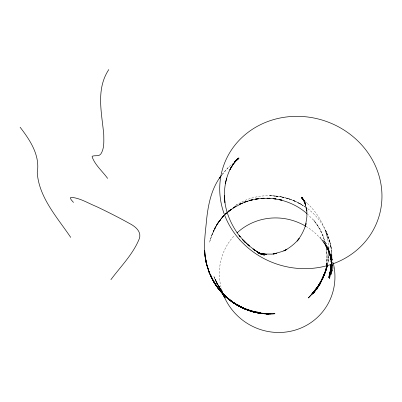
<?xml version="1.0" encoding="UTF-8"?>
<svg xmlns="http://www.w3.org/2000/svg" width="402" height="402" viewBox="0 0 402 402"><rect width="100%" height="100%" fill="white"/><g stroke="black" fill="none" stroke-linecap="round" stroke-linejoin="round"><path stroke-width="0.3" stroke-dasharray="2.01 1.51" d="M331.288 263.38L331.474 254.365L331.243 263.22L330.997 255.365L331.147 263.204M331.725 262.747L331.866 253.848L330.61 245.084L331.263 248.16L329.283 239.677C331.288 247.18 332.429 254.984 331.725 262.747C333.62 242.009 324.138 220.673 307.299 208.377M331.323 263.199L331.379 260.787L331.308 263.275M331.695 260.024L331.886 256.908L331.489 263.501L331.695 260.024L331.399 263.039M326.349 265.044L327.092 256.481L326.942 261.556L326.781 250.516L327.102 255.607L325.851 244.677L326.635 249.737L324.339 239.054L325.57 244.039L322.309 233.713L323.972 238.582L319.826 228.708L321.891 233.431L316.967 224.09L319.404 228.637L313.801 219.884L316.585 224.226L313.379 220.075L307.379 214.01M331.56 263.295L331.901 259.717L331.519 263.295M326.479 264.707L326.756 262.481L326.298 264.888M326.364 264.853L326.756 262.481M326.379 264.782L327.585 257.521M327.218 265.923C333.389 242.582 323.525 217.381 305.605 201.889M327.308 264.737L328.404 259.968L329.042 251.476L328.404 259.968L327.253 264.692M222.2 174.383L228.436 167.327L232.572 163.579M222.15 174.453L228.436 167.327M223.602 215.723L218.095 222.708L214.472 228.386L219.407 221.01L223.984 215.261L218.095 222.708L213.377 231.07L218.095 222.708L221.623 217.969L224.773 214.532M224.788 214.593L217.497 223.437L223.793 215.753M224.889 214.542L221.623 217.969L216.145 225.854L219.407 221.01L223.09 216.588L220.964 218.894L224.919 214.864M225.301 214.115L226.522 212.829M225.361 214.417L227.12 212.628L225.18 214.437M225.236 214.015L226.487 212.774M226.502 212.849L225.557 213.673L226.426 212.819M225.557 213.673L226.834 212.532M225.266 214.392L226.683 213.186M235.823 205.442C256.2 191.699 284.711 192.794 304.781 206.608M235.763 205.382L237.326 204.342M305.816 207.301C298.279 202.281 289.917 198.472 280.998 196.749L289.822 199.131L286.993 198.216L295.606 201.412L292.847 200.271L301.143 204.256L298.47 202.894L304.806 206.668M305.404 201.789L306.223 202.573L305.419 201.759M222.874 291.978C218.809 287.515 216.1 282.063 213.919 276.486L217.105 283.777L219.924 288.209L216.487 282.495L214.12 277.39L217.105 283.777L220.924 289.711L220.241 288.701L222.839 292.013M222.819 291.952L219.427 287.515L216.1 281.631L219.427 287.515L221.889 290.917L218.854 286.721L215.854 280.958L218.427 286.098L221.266 290.606M324.771 244.079L320.082 236.989L327.871 249.16L323.6 241.763L330.429 254.491L323.113 239.718L332.419 259.988L326.605 246.833L329.057 252.119L325.992 244.793L330.946 257.536L325.921 242.989L330.082 255.381L332.263 262.988L328.318 250.044L330.082 255.381L331.821 263.079M221.266 290.591L217.794 284.872L215.588 279.651L219.743 288.47M220.266 289.199L219.412 287.601L219.924 288.656M219.799 288.41L217.457 283.621L219.376 287.817M220.859 290.078L219.271 286.184L220.778 289.963M330.082 255.381L328.102 248.205L331.288 260.722L328.298 246.562L331.58 263.561M331.539 263.606L329.725 253.466L331.389 263.833L329.776 251.742L331.278 263.049M331.389 263.833L330.735 256.863L331.158 263.536M331.273 263.204L331.228 262.044L331.228 263.24M221.964 290.711A58.38 56.692 36.1 0 1 234.497 235.381M305.997 226.391A58.38 56.692 36.1 0 1 333.193 262.757M327.012 263.551L326.7 264.767L327.012 263.551M210.603 238.989L209.532 242.3C211.733 234.24 215.145 226.562 220.195 219.874L215.045 227.844L211.156 236.577L216.864 224.899L212.532 233.296L210.603 238.989M271.873 195.829L268.983 195.608L277.862 196.337L283.872 197.432L274.968 195.885L277.862 196.337L271.873 195.829M326.555 232.592L325.303 229.678L328.58 237.577L330.142 242.718L326.555 232.592M326.283 233.351L325.635 231.135L327.851 239.26L326.283 233.351"/><path stroke-width="0.6" d="M331.203 264.501L331.112 274.32L331.283 265.013M330.967 268.079L330.695 272.943L331.263 264.581M331.575 263.978L329.585 278.521L331.278 264.516M224.422 195.548L224.924 202.462L224.894 202.171C223.467 190.407 225.326 178.222 230.924 167.714L229.929 169.775L232.748 164.905L236.13 160.207L230.904 167.634L234.08 163.041L237.798 158.684L234.813 162.026L238.768 158.006L234.914 161.72L239.014 158.021L235.351 161.202M331.037 266.863L331.173 264.436M331.348 265.822L329.163 277.797L331.454 264.084M331.228 266.385L331.354 264.652M331.499 263.893L330.389 271.677L331.544 263.938M330.499 272.084L331.278 264.245M331.459 263.893L330.946 268.662L328.791 277.501L330.946 268.662L331.57 263.928M324.916 272.114L324.685 273.32L325.092 271.481M305.44 226.125L306.867 217.105L306.907 212.351L306.495 207.718L306.826 211.02L304.666 202.01L305.711 205.085M225.487 182.895L225.271 183.835L226.673 178.146M305.44 226.205L306.063 223.602C304.314 229.964 301.269 235.934 297.138 241.074L299.168 238.572C294.983 243.682 289.762 247.893 283.887 250.913L286.933 249.396L282.405 251.431L273.099 254.019L276.842 253.456L271.968 254.114L262.506 254.049L266.591 254.34L258.838 253.064M327.107 265.28C325.59 273.978 321.007 281.606 316.816 289.224L321.65 280.244M327.158 265.325L325.811 270.591L319.977 284.264L322.761 277.551M323.67 275.43L322.62 278.938L323.962 274.782M327.218 265.923C324.54 276.345 319.128 285.837 312.289 294.083C319.258 285.902 324.509 276.36 327.218 265.923C324.499 276.058 319.283 285.269 313.218 293.756L319.168 284.917L321.655 280.239M325.791 269.471L326.736 266.511M323.947 275.174L319.168 284.917L315.927 289.721L321.535 280.586L324.866 272.32M325.811 269.375L326.746 266.476M324.153 274.189L324.766 272.42M322.791 277.44L321.932 279.717L322.821 277.506M323.484 275.847L323.932 274.742M108.806 69.561C95.656 89.475 101.837 112.877 103.761 134.73C103.781 141.132 104.5 148.313 100.862 153.946C98.822 156.83 95.043 155.082 92.334 156.197L92.088 156.75C95.058 165.152 102.515 171.297 107.646 178.418M220.648 176.453C211.673 188.443 208.427 203.502 206.764 218.1C205.437 232.884 202.673 248.059 206.342 262.737L205.1 256.607L204.678 250.496L205.1 256.607L206.181 262.637L207.889 268.496L206.015 261.471L205.482 257.255M219.301 178.257L221.477 175.352M110.887 279.681C120.716 266.405 133.027 254.315 139.268 238.783C141.911 231.627 135.092 226.286 129.469 223.462C118.625 217.412 107.525 211.824 96.309 206.497C88.028 203.201 79.958 197.9 70.918 197.312L70.395 198.111L71.169 199.759L73.506 202.442M227.914 211.608L229.331 210.367M227.155 212.784L231.406 209.161L228.904 211.176L235.381 206.538M234.431 161.996L238.602 158.579L234.884 161.609M235.879 206.186L233.22 208.04L242.326 203.126L239.547 204.216L247.351 201.221L244.476 202.111L252.702 199.729L249.742 200.407L258.32 198.709L255.3 199.161L264.139 198.211L261.084 198.427L270.089 198.271L267.018 198.241L276.079 198.91L273.023 198.633L282.018 200.131L278.998 199.608C289.259 201.894 299.043 206.593 306.917 213.593M267.049 313.565L258.456 312.932L251.697 311.51C259.265 313.64 267.149 314.364 274.978 313.726L266.501 314.057L268.812 313.977C260.858 313.907 253.019 312.243 245.662 309.238M231.371 300.977C239.798 307.641 250.054 311.897 260.737 313.103C253.778 312.6 247.104 310.128 240.954 306.937M260.737 313.103C253.888 312.173 247.009 310.46 240.999 306.942M258.808 253.059L266.647 254.672L261.797 253.717M239.049 305.811L236.482 304.379C242.813 309.203 250.803 311.037 258.501 312.339C244.19 310.681 231.034 303.083 221.708 292.199C229.416 301.691 240.547 307.862 252.22 311.047C245.572 309.098 238.708 306.992 233.286 302.49L234.311 303.128M248.351 310.264L254.471 311.997L246.22 309.555L240.466 306.977L235.341 303.771M258.481 252.778L261.712 253.707M258.044 252.682L262.164 253.979L257.742 252.451L264.421 255.215L257.968 252.501M246.255 309.439C254.109 312.57 262.536 314.148 270.993 313.766C260.295 314.128 249.325 311.892 240.074 306.384M241.044 306.897L245.024 308.756M246.16 309.284L256.285 312.59L264.742 313.671C256.456 313.002 248.225 310.902 240.934 306.857M246.22 309.555L238.542 305.832L235.471 303.661M259.144 252.999L262.491 254.712L256.878 251.632L260.863 254.144L253.069 248.989L254.913 250.345L247.652 244.617L249.23 245.918L242.612 239.677L249.23 245.918M236.482 304.379L239.994 306.374M237.19 304.58L238.793 305.555M237.456 304.816L239.904 306.369L237.441 304.796M253.069 248.989L258.752 252.752M231.316 300.927L235.08 303.877L242.481 307.932L246.14 309.143C235.039 305.208 225.241 297.847 218.397 288.264L221.542 292.54L225.512 296.545L229.989 300.294L223.04 293.978L225.512 296.545L232.783 301.872L225.512 296.545L219.422 289.726L221.542 292.54L227.999 298.379C220.06 292.169 213.995 283.767 210.352 274.385M304.289 200.673L302.53 199.05L304.173 200.613M303.806 200.131L301.791 198.101L304.284 200.829M243.919 240.898L245.331 242.532L239.095 235.331L240.195 236.904C232.306 226.823 226.638 214.914 224.894 202.171M304.304 200.784L301.475 197.447L304.389 201.216L301.57 197.141L304.063 201.035L302.088 197.256L305.671 205.055M70.727 237.411C57.37 217.527 39.019 197.683 37.24 172.669C40.285 155.484 30.09 140.177 20.1 127.213M217.723 287.259L216.683 285.817L217.708 287.289M222.045 292.641L225.15 297.932L221.472 291.807M216.628 285.842L218.095 288.355L223.718 294.586L218.095 288.355L216.326 285.299M221.939 292.445L222.839 293.978L222.266 292.912M221.974 292.636L224.17 296.842M210.372 274.415L213.537 281.566L216.577 286.284L219.949 290.586L215.06 283.897L216.577 286.284L212.382 279.058L213.537 281.566L218.226 287.973C213.442 282.199 209.839 275.46 207.945 268.189M222.326 292.842L223.477 295.565M207.623 267.049L207.141 265.34L209.377 273.023L211.889 278.385L214.864 283.385L210.904 276.47L211.889 278.385L208.749 271.038L209.377 273.023L207.402 267.36L206.015 261.471L206.181 262.637L205.487 257.245M331.957 263.677L333.022 268.405M331.479 264.913L332.142 271.129L331.454 264.441M331.233 264.747L331.499 268.993L331.338 264.938M331.183 265.013L331.228 267.425L331.228 264.436M333.328 263.315A58.38 56.692 36.1 0 1 294.244 330.379A58.38 56.692 36.1 0 1 223.125 294.073M236.929 232.969A58.38 56.692 36.1 0 1 305.46 226.07M325.419 271.641C321.811 281.616 315.856 290.525 308.329 297.972L315.258 290.259L321.097 281.435L325.419 271.641M318.012 286.294L311.555 294.435L318.012 286.294M240.356 306.671L236.949 305.068L230.125 300.324L231.828 301.731L234.954 303.696L227.18 298.008L225.658 296.405L231.828 301.731L240.356 306.671M232.396 301.485L231.376 300.761L232.401 301.485M331.967 265.993L331.645 264.204L331.967 265.993M239.904 239.959A81.747 75.501 18.7 0 0 377.694 220.341A81.747 75.501 18.7 0 0 284.923 117.178A81.747 75.501 18.7 0 0 239.904 239.959"/></g></svg>
